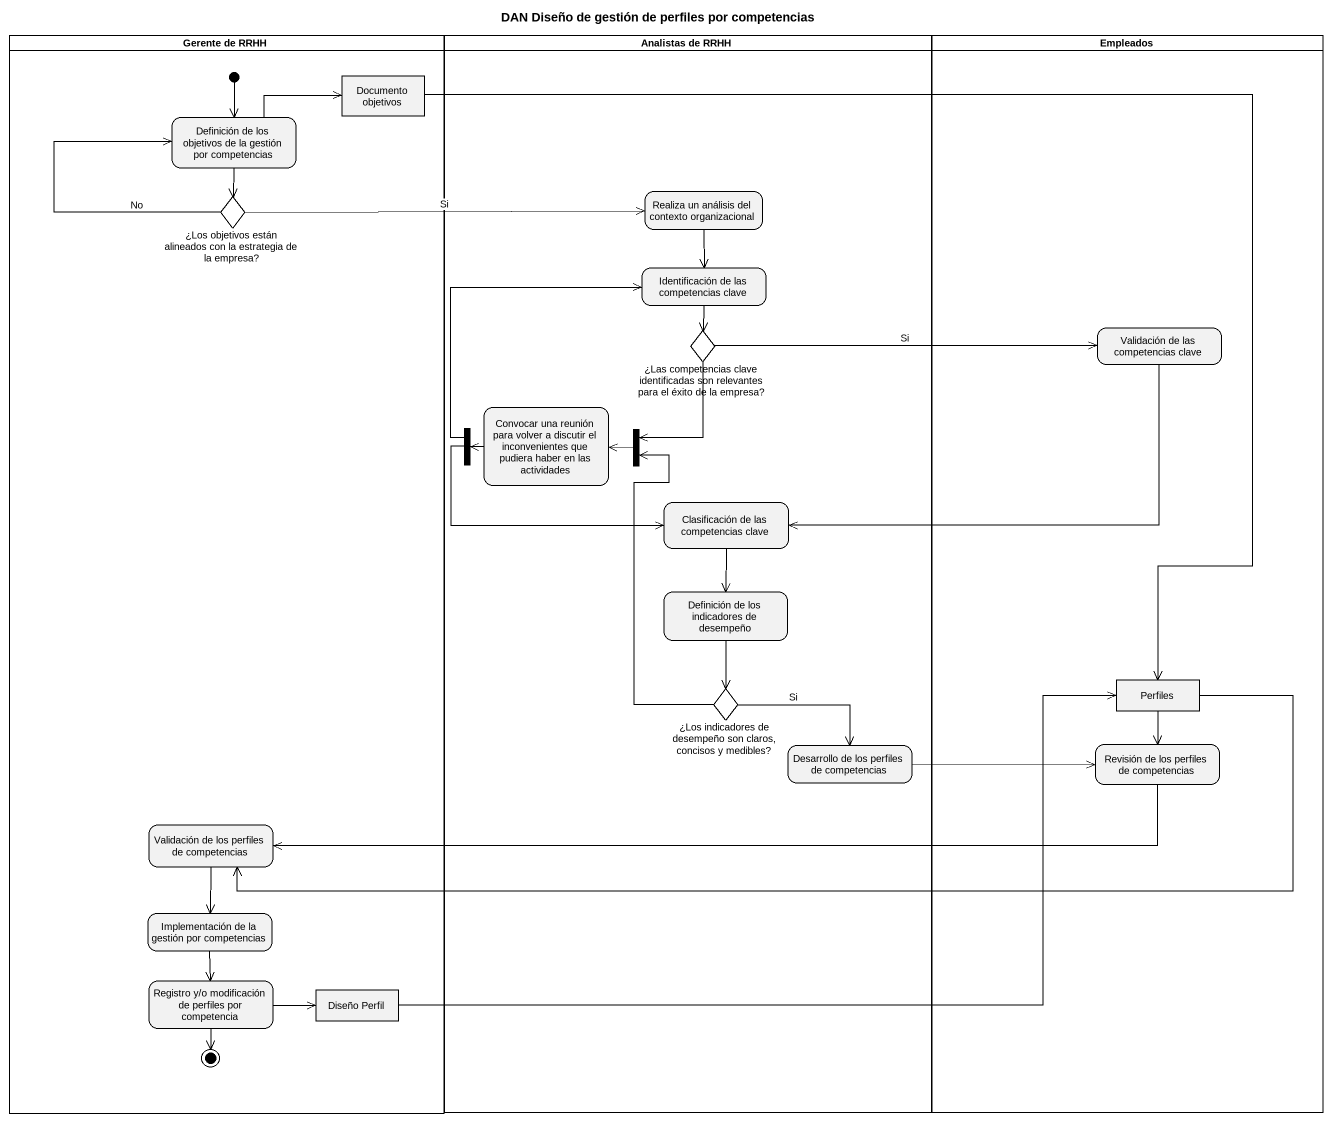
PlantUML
@startuml
title DAN Diseño de gestión de perfiles por competencias
hide empty description
state "Gerente de RRHH" as Gerente_de_RRHH <<partition>> {
  state "Documento objetivos" as Documento_objetivos <<object>>
  state "Definición de los objetivos de la gestión por competencias" as Definición_de_los_objetivos
  state "¿Los objetivos están alineados con la estrategia de la empresa?" as Los_objetivos_están <<choice>>
  state "Validación de los perfiles de competencias" as Validación_de_los_perfiles
  state "Implementación de la gestión por competencias" as Implementación_de_la
  state "Registro y/o modificación de perfiles por competencia" as Registro_y_o_modificación
  state "Diseño Perfil" as Diseño_Perfil <<object>>
  [*] --> Definición_de_los_objetivos
  Registro_y_o_modificación --> [*]
}
state "Analistas de RRHH" as Analistas_de_RRHH <<partition>> {
  state "Realiza un análisis del contexto organizacional" as Realiza_un_análisis_del
  state "Identificación de las competencias clave" as Identificación_de_las
  state "¿Las competencias clave identificadas son relevantes para el éxito de la empresa?" as Las_competencias_clave <<choice>>
  state fork1 <<fork>>
  state "Convocar una reunión para volver a discutir el inconvenientes que pudiera haber en las actividades" as Convocar_una_reunión_para
  state fork2 <<join>>
  state "Clasificación de las competencias clave" as Clasificación_de_las
  state "Definición de los indicadores de desempeño" as Definición_de_los
  state "¿Los indicadores de desempeño son claros, concisos y medibles?" as Los_indicadores_de <<choice>>
  state "Desarrollo de los perfiles de competencias" as Desarrollo_de_los_perfiles
}
state Empleados <<partition>> {
  state "Validación de las competencias clave" as Validación_de_las
  state Perfiles <<object>>
  state "Revisión de los perfiles de competencias" as Revisión_de_los_perfiles_de
}
Documento_objetivos --> Perfiles
Definición_de_los_objetivos -right-> Documento_objetivos
Definición_de_los_objetivos --> Los_objetivos_están
Los_objetivos_están -up-> Definición_de_los_objetivos : No
Los_objetivos_están -right-> Realiza_un_análisis_del : Si
Realiza_un_análisis_del --> Identificación_de_las
Identificación_de_las --> Las_competencias_clave
Las_competencias_clave -right-> Validación_de_las : Si
Las_competencias_clave --> fork2
Validación_de_las -left-> Clasificación_de_las
fork1 -up-> Identificación_de_las
fork1 -right-> Clasificación_de_las
Convocar_una_reunión_para -left-> fork1
fork2 -left-> Convocar_una_reunión_para
Clasificación_de_las --> Definición_de_los
Definición_de_los --> Los_indicadores_de
Perfiles --> Revisión_de_los_perfiles_de
Perfiles -left-> Validación_de_los_perfiles
Los_indicadores_de -up-> fork2
Los_indicadores_de -right-> Desarrollo_de_los_perfiles : Si
Desarrollo_de_los_perfiles -right-> Revisión_de_los_perfiles_de
Revisión_de_los_perfiles_de -left-> Validación_de_los_perfiles
Validación_de_los_perfiles --> Implementación_de_la
Implementación_de_la --> Registro_y_o_modificación
Registro_y_o_modificación -right-> Diseño_Perfil
Diseño_Perfil -right-> Perfiles
@enduml
